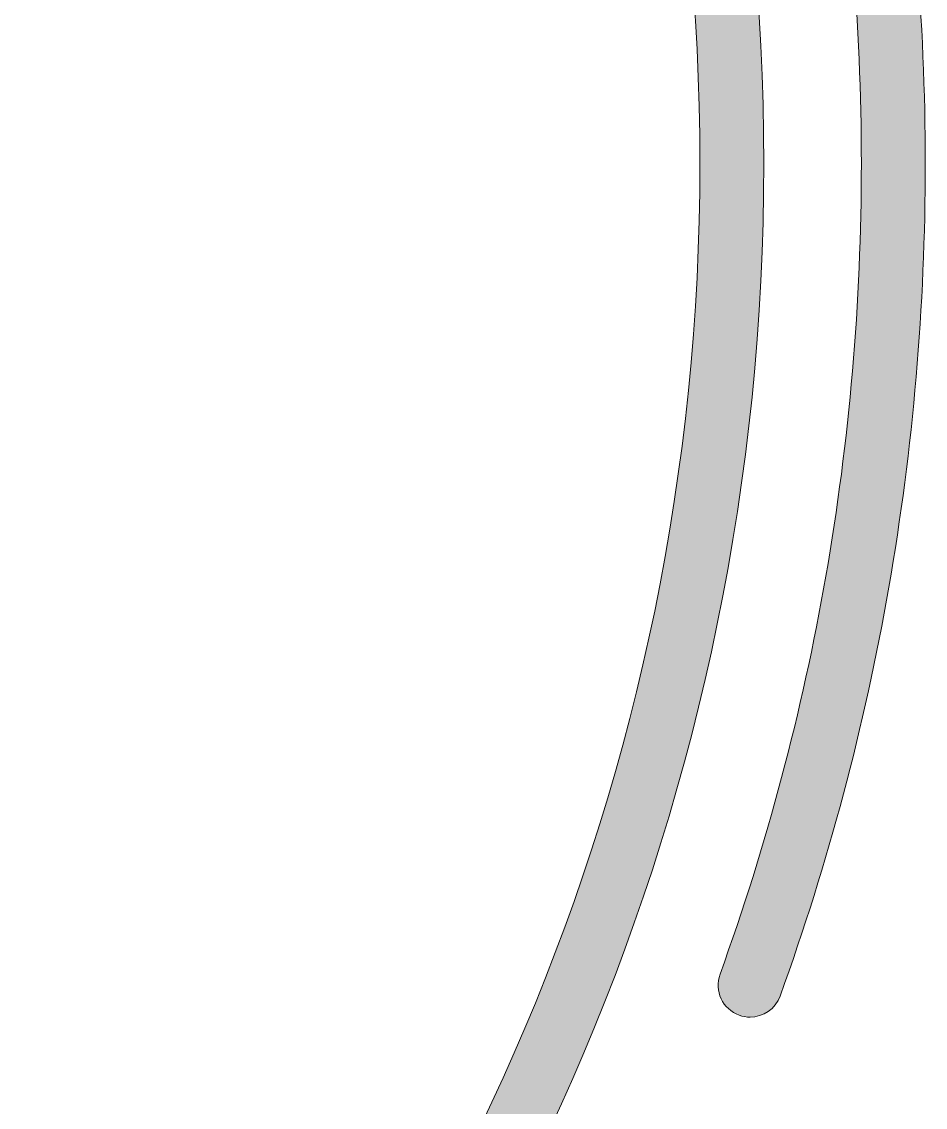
# Model space of a CAD drawing. Extents: x 15 to 185, y -185 to -15.
# Drawn here: x 153.38 to 184.6, y -132.6 to -95.1 of the extents above; entities that cross this region are included whole.
import ezdxf

# ---------------------------------------------------------------- set-up
doc = ezdxf.new("R2010")
doc.units = 0
doc.header["$MEASUREMENT"] = 0
doc.layers.add('Layer 1', color=7, linetype='Continuous', lineweight=0)

# ---------------------------------------------------------------- blocks, each defined once
blk = doc.blocks.new('Block_3')
at = {"layer": 'Layer 1', "true_color": 0x000000, "transparency": 33554687}
h = blk.add_hatch(color=18, dxfattribs=at)
h.dxf.hatch_style = 2
edge = h.paths.add_edge_path()
edge.add_spline(control_points=[(178.543, -129.49), (178.419, -129.49), (178.292, -129.468), (178.167, -129.424), (177.594, -129.216), (177.297, -128.584), (177.504, -128.01), (180.745, -119.051), (182.388, -109.626), (182.388, -100.001), (182.388, -90.367), (180.741, -80.932), (177.492, -71.962), (177.285, -71.388), (177.582, -70.754), (178.155, -70.546), (178.725, -70.342), (179.363, -70.636), (179.57, -71.208), (182.906, -80.421), (184.597, -90.108), (184.597, -100.001), (184.597, -109.885), (182.91, -119.56), (179.582, -128.76), (179.419, -129.21), (178.995, -129.49), (178.543, -129.49)], knot_values=[0, 0, 0, 0, 1, 1, 1, 2, 2, 2, 3, 3, 3, 4, 4, 4, 5, 5, 5, 6, 6, 6, 7, 7, 7, 8, 8, 8, 9, 9, 9, 9], degree=3, periodic=0)
at = {"layer": 'Layer 1'}
blk.add_open_spline([(178.543, -129.49), (178.419, -129.49), (178.292, -129.468), (178.167, -129.424), (177.594, -129.216), (177.297, -128.584), (177.504, -128.01), (180.745, -119.051), (182.388, -109.626), (182.388, -100.001), (182.388, -90.367), (180.741, -80.932), (177.492, -71.962), (177.285, -71.388), (177.582, -70.754), (178.155, -70.546), (178.725, -70.342), (179.363, -70.636), (179.57, -71.208), (182.906, -80.421), (184.597, -90.108), (184.597, -100.001), (184.597, -109.885), (182.91, -119.56), (179.582, -128.76), (179.419, -129.21), (178.995, -129.49), (178.543, -129.49)], degree=3, knots=[0, 0, 0, 0, 1, 1, 1, 2, 2, 2, 3, 3, 3, 4, 4, 4, 5, 5, 5, 6, 6, 6, 7, 7, 7, 8, 8, 8, 9, 9, 9, 9], dxfattribs=at)
blk = doc.blocks.new('Block_2')
at = {"layer": 'Layer 1'}
blk.add_blockref('Block_3', (0, 0), dxfattribs=at)
blk = doc.blocks.new('Block_1')
at = {"layer": 'Layer 1', "true_color": 0x000000, "transparency": 33554687}
h = blk.add_hatch(color=18, dxfattribs=at)
h.dxf.hatch_style = 2
edge = h.paths.add_edge_path()
edge.add_spline(control_points=[(100.001, -23.193), (57.647, -23.193), (23.191, -57.649), (23.191, -100.001), (23.191, -142.353), (57.647, -176.809), (100.001, -176.809), (142.354, -176.809), (176.81, -142.353), (176.81, -100.001), (176.81, -57.649), (142.354, -23.193), (100.001, -23.193)], knot_values=[0, 0, 0, 0, 1, 1, 1, 2, 2, 2, 3, 3, 3, 4, 4, 4, 4], degree=3, periodic=0)
edge = h.paths.add_edge_path()
edge.add_spline(control_points=[(100.001, -179.018), (56.43, -179.018), (20.982, -143.571), (20.982, -100.001), (20.982, -56.43), (56.43, -20.983), (100.001, -20.983), (143.571, -20.983), (179.019, -56.43), (179.019, -100.001), (179.019, -143.571), (143.571, -179.018), (100.001, -179.018)], knot_values=[0, 0, 0, 0, 1, 1, 1, 2, 2, 2, 3, 3, 3, 4, 4, 4, 4], degree=3, periodic=0)
at = {"layer": 'Layer 1'}
for points in [[(100.001, -179.018), (56.43, -179.018), (20.982, -143.571), (20.982, -100.001), (20.982, -56.43), (56.43, -20.983), (100.001, -20.983), (143.571, -20.983), (179.019, -56.43), (179.019, -100.001), (179.019, -143.571), (143.571, -179.018), (100.001, -179.018)], [(100.001, -23.193), (57.647, -23.193), (23.191, -57.649), (23.191, -100.001), (23.191, -142.353), (57.647, -176.809), (100.001, -176.809), (142.354, -176.809), (176.81, -142.353), (176.81, -100.001), (176.81, -57.649), (142.354, -23.193), (100.001, -23.193)]]:
    blk.add_open_spline(points, degree=3, knots=[0, 0, 0, 0, 1, 1, 1, 2, 2, 2, 3, 3, 3, 4, 4, 4, 4], dxfattribs=at)
blk.add_blockref('Block_2', (0, 0), dxfattribs=at)
blk = doc.blocks.new('Block_0')
at = {"layer": 'Layer 1'}
blk.add_blockref('Block_1', (0, 0), dxfattribs=at)

msp = doc.modelspace()

# ---------------------------------------------------------------- block references
at = {"layer": 'Layer 1'}
msp.add_blockref('Block_0', (0, 0), dxfattribs=at)

doc.saveas('drawing.dxf')
